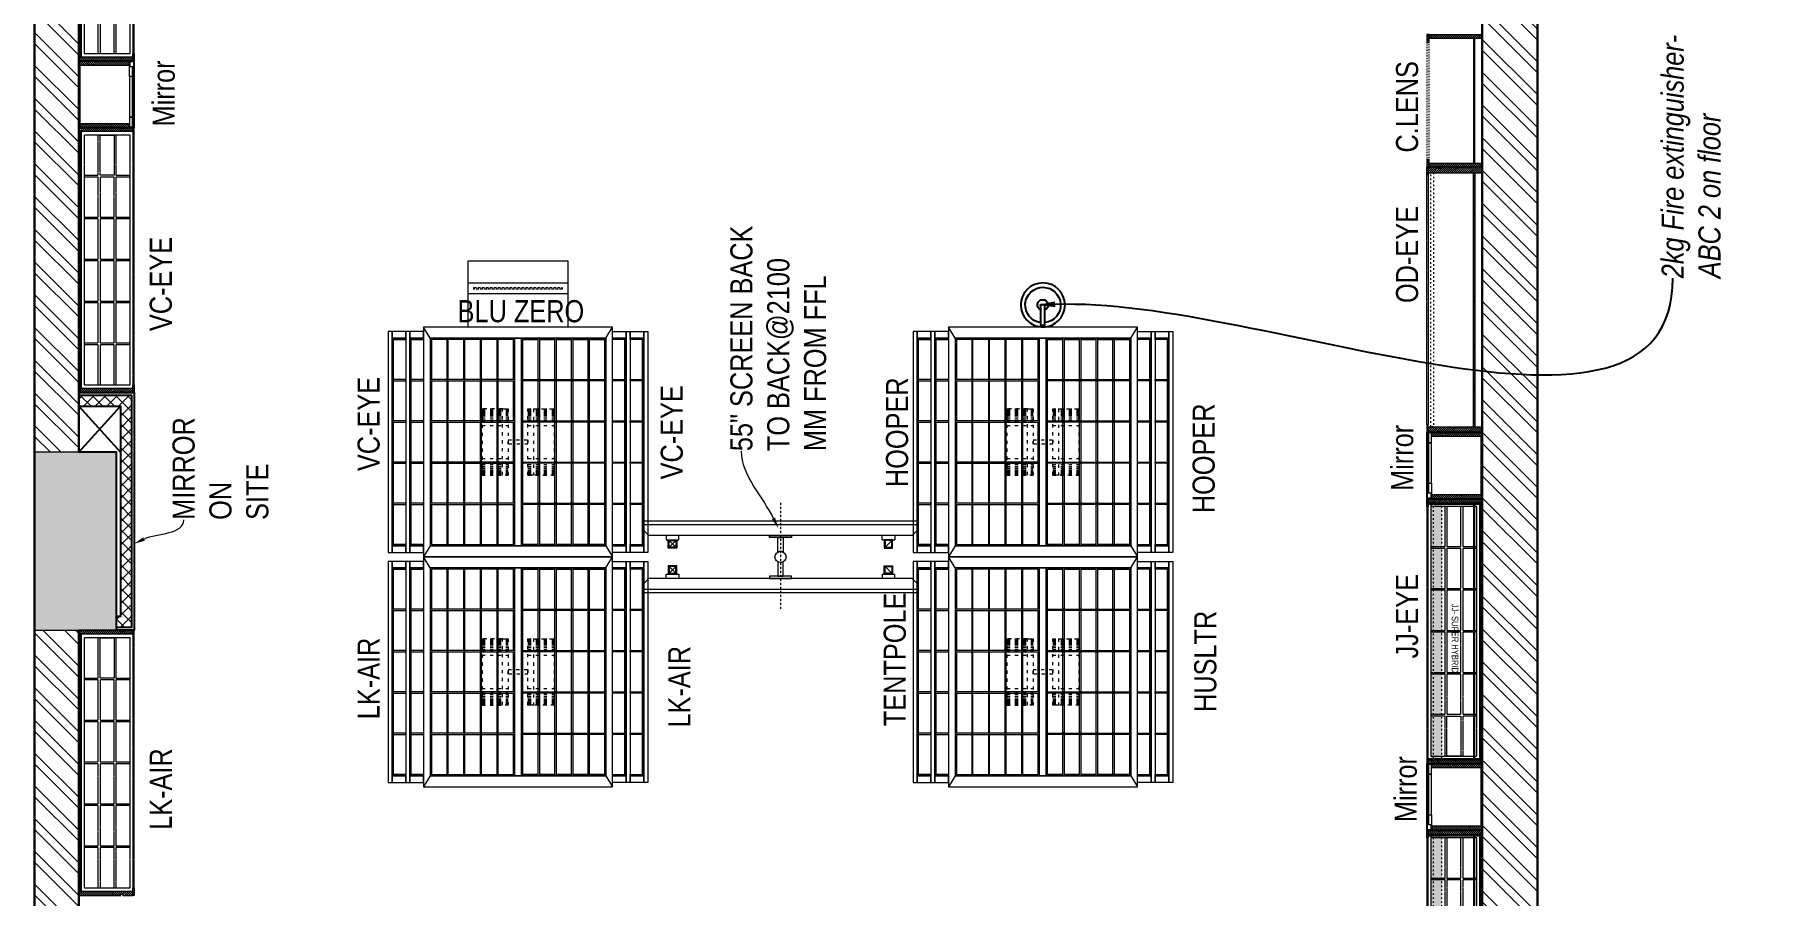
# Model space of a CAD drawing. Header units: millimetres. Extents: x -4703 to 3915, y -898839 to -884084.
# Drawn here: x -3912 to 3915, y -894184 to -890289 of the extents above; entities that cross this region are included whole.
import ezdxf
from ezdxf import colors
from ezdxf.entities.mleader import LeaderData, LeaderLine
from ezdxf.math import Vec2, Vec3

# ---------------------------------------------------------------- set-up
doc = ezdxf.new("R2010")
doc.units = ezdxf.units.MM
doc.header["$LTSCALE"] = 12
doc.header["$MEASUREMENT"] = 0
for name, pattern in [('a_p6_plan_L18$0$HIDDEN', [0.375, 0.25, -0.125]), ('ACAD_ISO03W100', [30, 12, -18]), ('D10_DASHED', [0.75, 0.5, -0.25]), ('DASHDOT2', [0.5, 0.25, -0.125, 0, -0.125])]:
    doc.linetypes.add(name, pattern=pattern)
doc.layers.get('0').update_dxf_attribs({"lineweight": 25})
for name, color, linetype, lineweight in [('A-COL', 243, 'Continuous', 9), ('A-COL HATCH', 252, 'Continuous', 20), ('A-SHUTTER', 5, 'Continuous', 18), ('A-WALL', 1, 'Continuous', 30), ('A-WALL HATCH', 251, 'Continuous', 5), ('F-FIRE EXTINGUISHER', 1, 'Continuous', 25), ('LK-DIM', 252, 'Continuous', 5), ('LK-FF&E FLOOR', 1, 'Continuous', 9), ('LK-FF&E WALL', 1, 'Continuous', 9), ('LK-IT', 3, 'Continuous', 18), ('LK-PART-HATCH', 8, 'Continuous', 5), ('LK-PARTITION', 21, 'Continuous', 25), ('LK-TEXT', 31, 'Continuous', 5), ('LK-TV SCREEN', 3, 'Continuous', 9), ('LN-ELEVATION-1', 81, 'Continuous', 13), ('LN-ELEVATION-2', 103, 'Continuous', 20), ('LN-ELEVATION-3', 125, 'a_p6_plan_L18$0$HIDDEN', 18), ('LN-ELEVATION-4', 145, 'Continuous', 13), ('LN-ELEVATION-5', 167, 'Continuous', 5), ('LN-HATCH', 251, 'Continuous', 0), ('LN-TEXT', 7, 'Continuous', 0), ('PLANO-BOUNDARY', 252, 'Continuous', 5), ('PLANO-CARPET', 3, 'Continuous', 18), ('PLANO-TXT', 252, 'Continuous', 5)]:
    doc.layers.add(name, color=color, linetype=linetype, lineweight=lineweight)
doc.layers.add('PLANO-TRADE AREA', color=7, linetype='Continuous')
doc.styles.add('LK TXT STD 100', font='Arial Narrow.ttf', dxfattribs={"height": 100})
doc.styles.get("Standard").update_dxf_attribs({"font": 'Arial Narrow.ttf'})
pattern_1 = [(45, (3990327.2935, 1709214.6916), (-4.4901280605, 4.4901280605), [])]
pattern_2 = [(45, (7858054.0837, 3504049.203), (-4.4901280605, 4.4901280605), [])]

# ---------------------------------------------------------------- blocks, each defined once
blk = doc.blocks.new('55INCH')
at = {"layer": 'LK-TV SCREEN', "ltscale": 12}
for p, q in [((2111558.8, 1135690.5), (2111583.2, 1135690.5)), ((2111583.2, 1135690.5), (2111607.7, 1135666)), ((2111607.7, 1134473.9), (2111607.7, 1135666)), ((2111607.7, 1135587.9), (2111627.2, 1135587.9)), ((2111627.2, 1135529.3), (2111607.7, 1135529.3)), ((2111627.2, 1135587.9), (2111627.2, 1135529.3)), ((2111627.2, 1134610.6), (2111607.7, 1134610.6)), ((2111627.2, 1134610.6), (2111627.2, 1134552)), ((2111607.7, 1134552), (2111627.2, 1134552)), ((2111558.8, 1134449.5), (2111583.2, 1134449.5)), ((2111583.2, 1134449.5), (2111607.7, 1134473.9))]:
    blk.add_line(p, q, dxfattribs=at)
at = {"layer": 'LK-TV SCREEN'}
for p, q in [((2111661.6, 1135543.3), (2111631, 1135573.9)), ((2111661.6, 1135573.9), (2111631, 1135543.3)), ((2111661.6, 1134597.1), (2111631, 1134566.5))]:
    blk.add_line(p, q, dxfattribs=at)
at = {"layer": 'LK-TV SCREEN', "ltscale": 12}
blk.add_lwpolyline([(2111542.6, 1135690.5), (2111558.8, 1135690.5), (2111558.8, 1134449.5), (2111542.6, 1134449.5)], close=True, dxfattribs=at)
at = {"layer": 'LK-TV SCREEN'}
for points in [[(2111627.2, 1135577.7), (2111627.2, 1135539.5), (2111665.4, 1135539.5), (2111665.4, 1135577.7)], [(2111631, 1135573.9), (2111631, 1135543.3), (2111661.6, 1135543.3), (2111661.6, 1135573.9)], [(2111627.2, 1134562.7), (2111627.2, 1134600.9), (2111665.4, 1134600.9), (2111665.4, 1134562.7)], [(2111631, 1134566.5), (2111631, 1134597.1), (2111661.6, 1134597.1), (2111661.6, 1134566.5)]]:
    blk.add_lwpolyline(points, close=True, dxfattribs=at)
blk = doc.blocks.new('existignn csk')
at = {"layer": 'A-COL HATCH'}
h = blk.add_hatch(color=256, dxfattribs=at)
h.dxf.hatch_style = 1
h.paths.add_polyline_path([(42316.3, -888548), (42316.3, -888128), (41416.3, -888128), (41416.3, -888548)])
h.paths.add_polyline_path([(38251.3, -888538), (38251.3, -888128), (37461.3, -888128), (37461.3, -888538)])
h.paths.add_polyline_path([(34221.3, -888498), (34221.3, -888128), (33416.3, -888128), (33416.3, -888498)])
h.paths.add_polyline_path([(30406.3, -888498), (30406.3, -888493), (30406.3, -888128), (29511.3, -888128), (29511.3, -888498)])
at = {"layer": 'A-WALL HATCH'}
h = blk.add_hatch(dxfattribs=at)
h.set_pattern_fill('ANSI32', color=256, scale=11, angle=180)
h.set_pattern_definition([(225, (-896977.96, -931837.92), (74.087113, -74.087113), []), (225, (-897027.35, -931837.92), (74.087113, -74.087113), [])])
h.paths.add_polyline_path([(42316.3, -894928), (42316.3, -888548), (42066.3, -888548), (42066.3, -894708), (38251.3, -894708), (38251.3, -894678), (29511.3, -894678), (29511.3, -894928)])
h.paths.add_polyline_path([(41416.3, -888378), (41416.3, -888128), (38251.3, -888128), (38251.3, -888378)])
h.paths.add_polyline_path([(37461.3, -888328), (37461.3, -888128), (34221.3, -888128), (34221.3, -888328)])
h.paths.add_polyline_path([(33416.3, -888328), (33416.3, -888128), (30406.3, -888128), (30406.3, -888328)])
at = {"layer": 'A-COL'}
for p, q in [((33416.3, -888128), (33416.3, -888498)), ((34221.3, -888498), (34221.3, -888128)), ((33416.3, -888498), (34221.3, -888498))]:
    blk.add_line(p, q, dxfattribs=at)
at = {"layer": 'A-WALL'}
for p, q in [((29511.3, -888128), (42316.3, -888128)), ((30406.3, -888328), (33416.3, -888328)), ((34221.3, -888328), (37461.3, -888328)), ((38251.3, -894678), (29511.3, -894678)), ((42316.3, -894928), (29511.3, -894928))]:
    blk.add_line(p, q, dxfattribs=at)
blk = doc.blocks.new('Fire Extinguisher')
at = {"layer": 'F-FIRE EXTINGUISHER'}
blk.add_lwpolyline([(589005.8, -118755.1), (589119.7, -118755.1), (589119.7, -118780.2), (589005.8, -118780.2)], close=True, dxfattribs=at)
blk.add_circle((589005.8, -118768.7), 125, dxfattribs=at)
for centre, radius, start, end in [((589005.8, -118768.7), 100, 7.78298, 353.37204), ((589005.8, -118767.7), 30.1, 24.6345, 335.3655)]:
    blk.add_arc(centre, radius, start, end, dxfattribs=at)
blk = doc.blocks.new('BLUE ZERO')
at = {"layer": 'LN-ELEVATION-1', "ltscale": 0.5}
for points in [[(86206.7, 120883.4), (86206.7, 120433.4), (85906.7, 120433.4), (85906.7, 120883.4)], [(86106.7, 120883.4), (86106.7, 120433.4), (86056.7, 120433.4), (86056.7, 120883.4)]]:
    blk.add_lwpolyline(points, close=True, dxfattribs=at)
at = {"layer": 'LN-ELEVATION-1', "linetype": 'D10_DASHED', "ltscale": 2}
blk.add_lwpolyline([(86085.7, 120858.4), (86085.7, 120458.4), (86077.7, 120458.4), (86077.7, 120858.4)], close=True, dxfattribs=at)
blk = doc.blocks.new('JJ SHD 1200')
at = {"layer": 'LN-ELEVATION-5'}
h = blk.add_hatch(color=177, dxfattribs=at)
h.dxf.hatch_style = 1
h.paths.add_polyline_path([(1182, 68), (32, 68), (32, 18), (1182, 18)])
at = {"layer": 'LN-HATCH', "ltscale": 0.5}
h = blk.add_hatch(dxfattribs=at)
h.set_pattern_fill('ANSI31', color=256, scale=2)
h.set_pattern_definition([(45, (4097602.2716, 1708830.267), (-4.4901280605, 4.4901280605), [])])
h.paths.add_polyline_path([(1207, 250), (1207, 60), (1201, 60), (1201, 50), (1207, 50), (1207, 6), (1182, 6), (1182, 250)])
h.paths.add_polyline_path([(32, 210), (1182, 210), (1182, 216), (32, 216)])
h.paths.add_polyline_path([(1172, 6), (1172, 0), (1207, 0), (1207, 6)])
h.paths.add_polyline_path([(7, 250), (7, 60), (13, 60), (13, 50), (7, 50), (7, 6), (32, 6), (32, 250)])
h.paths.add_polyline_path([(42, 6), (42, 0), (7, 0), (7, 6)])
at = {"layer": 'LN-ELEVATION-1', "ltscale": 0.5}
for points in [[(7, 250), (7, 60), (13, 60), (13, 50), (7, 50), (7, 6), (25, 6), (25, 250)], [(7, 250), (7, 60), (13, 60), (13, 50), (7, 50), (7, 6), (32, 6), (32, 250)], [(25, 238), (1189, 238), (1189, 244), (25, 244)], [(1207, 250), (1207, 60), (1201, 60), (1201, 50), (1207, 50), (1207, 6), (1182, 6), (1182, 250)], [(1207, 250), (1207, 60), (1201, 60), (1201, 50), (1207, 50), (1207, 6), (1189, 6), (1189, 250)], [(32, 210), (1182, 210), (1182, 216), (32, 216)], [(42, 6), (42, 0), (7, 0), (7, 6)], [(42, 6), (42, 0), (7, 0), (7, 6)], [(1172, 6), (1172, 0), (1207, 0), (1207, 6)], [(1172, 6), (1172, 0), (1207, 0), (1207, 6)]]:
    blk.add_lwpolyline(points, close=True, dxfattribs=at)
at = {"layer": 'LN-ELEVATION-3', "ltscale": 0.5}
for p, q in [((1189, 250), (25, 250)), ((1182, 250), (32, 250)), ((1172, 6), (42, 6)), ((1172, 6), (42, 6)), ((42, 0), (1172, 0)), ((42, 0), (1172, 0))]:
    blk.add_line(p, q, dxfattribs=at)
for points in [[(1172, 226), (42, 226), (42, 18), (1172, 18)], [(223.7, 226), (42, 226), (42, 162), (223.7, 162)], [(413.3, 226), (231.7, 226), (231.7, 162), (413.3, 162)], [(603, 226), (421.3, 226), (421.3, 162), (603, 162)], [(792.7, 226), (611, 226), (611, 162), (792.7, 162)], [(982.3, 226), (800.7, 226), (800.7, 162), (982.3, 162)], [(1172, 226), (990.3, 226), (990.3, 162), (1172, 162)], [(223.7, 154), (42, 154), (42, 90), (223.7, 90)], [(223.7, 82), (42, 82), (42, 18), (223.7, 18)], [(413.3, 154), (231.7, 154), (231.7, 90), (413.3, 90)], [(413.3, 82), (231.7, 82), (231.7, 18), (413.3, 18)], [(603, 154), (421.3, 154), (421.3, 90), (603, 90)], [(603, 82), (421.3, 82), (421.3, 18), (603, 18)], [(792.7, 154), (611, 154), (611, 90), (792.7, 90)], [(792.7, 82), (611, 82), (611, 18), (792.7, 18)], [(982.3, 154), (800.7, 154), (800.7, 90), (982.3, 90)], [(982.3, 82), (800.7, 82), (800.7, 18), (982.3, 18)], [(1172, 90), (990.3, 90), (990.3, 154), (1172, 154)], [(1172, 82), (990.3, 82), (990.3, 18), (1172, 18)]]:
    blk.add_lwpolyline(points, close=True, dxfattribs=at)
at = {"layer": 'LN-ELEVATION-4', "linetype": 'ACAD_ISO03W100', "ltscale": 0.05}
for points in [[(1182, 68), (32, 68), (32, 18), (1182, 18)], [(1182, 30), (32, 30), (32, 18), (1182, 18)]]:
    blk.add_lwpolyline(points, close=True, dxfattribs=at)
at = {"layer": 'LN-TEXT', "ltscale": 0.5, "insert": (482.5, 142.3), "char_height": 30, "attachment_point": 1}
blk.add_mtext_dynamic_manual_height_columns('\\pt120;JJ- SUPER HYBRID', width=526.835, gutter_width=500, heights=[0], dxfattribs=at)
blk = doc.blocks.new('MIRROR')
at = {"layer": 'LN-HATCH', "ltscale": 0.5}
h = blk.add_hatch(dxfattribs=at)
h.set_pattern_fill('ANSI31', color=256, scale=2)
h.set_pattern_definition([(45, (4060433.7416, 1708720.787), (-4.4901280605, 4.4901280605), [])])
h.paths.add_polyline_path([(212.9, 101.3), (230.9, 101.3), (230.9, -127.7), (212.9, -127.7)])
h.paths.add_polyline_path([(230.9, 95.3), (494.9, 95.3), (494.9, 101.3), (230.9, 101.3)])
h.paths.add_polyline_path([(512.9, 101.3), (494.9, 101.3), (494.9, -127.7), (512.9, -127.7)])
at = {"layer": 'Defpoints'}
blk.add_lwpolyline([(512.9, 101.3), (212.9, 101.3), (212.9, -148.7), (512.9, -148.7)], close=True, dxfattribs=at)
at = {"layer": 'LN-ELEVATION-1'}
for points in [[(212.9, 101.3), (230.9, 101.3), (230.9, -127.7), (212.9, -127.7)], [(230.9, 95.3), (494.9, 95.3), (494.9, 101.3), (230.9, 101.3)], [(512.9, 101.3), (494.9, 101.3), (494.9, -127.7), (512.9, -127.7)], [(259.9, -141.7), (259.9, -127.7), (214.9, -127.7), (214.9, -148.7), (223.9, -148.7), (223.9, -147.2), (216.4, -147.2), (216.4, -141.7)], [(442.9, -141.7), (442.9, -127.7), (487.9, -127.7), (487.9, -148.7), (478.9, -148.7), (478.9, -147.2), (486.4, -147.2), (486.4, -141.7)], [(504.9, -148.7), (504.9, -147.2), (509.4, -147.2), (509.4, -129.2), (487.9, -129.2), (487.9, -127.7), (510.9, -127.7), (510.9, -148.7)]]:
    blk.add_lwpolyline(points, close=True, dxfattribs=at)
at = {"layer": 'LN-ELEVATION-2', "color": 4, "lineweight": 0}
blk.add_lwpolyline([(216.4, -141.7), (486.4, -141.7), (486.4, -147.2), (216.4, -147.2)], close=True, dxfattribs=at)
at = {"layer": 'LN-ELEVATION-2'}
blk.add_lwpolyline([(259.9, -141.7), (442.9, -141.7), (442.9, -127.7), (259.9, -127.7)], close=True, dxfattribs=at)
at = {"layer": 'LN-ELEVATION-4', "ltscale": 0.5}
blk.add_line((478.9, -148.7), (223.9, -148.7), dxfattribs=at)
blk = doc.blocks.new('JJ SH 1200')
at = {"layer": 'LN-HATCH', "ltscale": 0.5}
h = blk.add_hatch(dxfattribs=at)
h.set_pattern_fill('ANSI31', color=256, scale=2)
h.set_pattern_definition([(45, (4097187.331, 1708800.267), (-4.4901280605, 4.4901280605), [])])
h.paths.add_polyline_path([(792.1, 220), (792.1, 30), (786.1, 30), (786.1, 20), (792.1, 20), (792.1, -24), (767.1, -24), (767.1, 220)])
h.paths.add_polyline_path([(-382.9, 180), (767.1, 180), (767.1, 186), (-382.9, 186)])
h.paths.add_polyline_path([(757.1, -24), (757.1, -30), (792.1, -30), (792.1, -24)])
h.paths.add_polyline_path([(-407.9, 220), (-407.9, 30), (-401.9, 30), (-401.9, 20), (-407.9, 20), (-407.9, -24), (-382.9, -24), (-382.9, 220)])
h.paths.add_polyline_path([(-372.9, -24), (-372.9, -30), (-407.9, -30), (-407.9, -24)])
at = {"layer": 'LN-ELEVATION-1', "ltscale": 0.5}
for points in [[(-407.9, 220), (-407.9, 30), (-401.9, 30), (-401.9, 20), (-407.9, 20), (-407.9, -24), (-382.9, -24), (-382.9, 220)], [(-382.9, 180), (767.1, 180), (767.1, 186), (-382.9, 186)], [(792.1, 220), (792.1, 30), (786.1, 30), (786.1, 20), (792.1, 20), (792.1, -24), (767.1, -24), (767.1, 220)], [(-372.9, -24), (-372.9, -30), (-407.9, -30), (-407.9, -24)], [(757.1, -24), (757.1, -30), (792.1, -30), (792.1, -24)]]:
    blk.add_lwpolyline(points, close=True, dxfattribs=at)
at = {"layer": 'LN-ELEVATION-3', "ltscale": 0.5}
for p, q in [((767.1, 220), (-382.9, 220)), ((757.1, -24), (-372.9, -24)), ((-372.9, -30), (757.1, -30))]:
    blk.add_line(p, q, dxfattribs=at)
at = {"layer": 'LN-ELEVATION-4', "linetype": 'ACAD_ISO03W100', "ltscale": 0.05}
blk.add_lwpolyline([(767.1, 0), (-382.9, 0), (-382.9, -12), (767.1, -12)], close=True, dxfattribs=at)
blk = doc.blocks.new('CLENS 600')
at = {"layer": 'LN-HATCH', "ltscale": 0.5}
h = blk.add_hatch(dxfattribs=at)
h.set_pattern_fill('ANSI31', color=256, scale=2)
h.set_pattern_definition(pattern_1)
h.paths.add_polyline_path([(-600, 0), (-582, 0), (-582, -240), (-600, -240)])
h = blk.add_hatch(dxfattribs=at)
h.set_pattern_fill('ANSI31', color=256, scale=2)
h.set_pattern_definition([(45, (3975657.573, 1709214.6916), (-4.490128061, 4.490128061), [])])
h.paths.add_polyline_path([(-18, 0), (0, 0), (0, -240), (-18, -240)])
h = blk.add_hatch(dxfattribs=at)
h.set_pattern_fill('ANSI31', color=256, scale=2)
h.set_pattern_definition([(45, (3990252.2935, 1709214.6916), (-4.4901280605, 4.4901280605), [])])
h.paths.add_polyline_path([(-582, -40), (-18, -40), (-18, -34), (-582, -34)])
h = blk.add_hatch(dxfattribs=at)
h.set_pattern_fill('ANSI31', color=256, scale=2)
h.set_pattern_definition(pattern_1)
h.paths.add_polyline_path([(-600, -250), (-565, -250), (-565, -240), (-600, -240)])
h = blk.add_hatch(dxfattribs=at)
h.set_pattern_fill('ANSI31', color=256, scale=2)
h.set_pattern_definition([(45, (3990177.2935, 1709214.6916), (-4.4901280605, 4.4901280605), [])])
h.paths.add_polyline_path([(-35, -250), (0, -250), (0, -240), (-35, -240)])
at = {"layer": 'LN-ELEVATION-1', "ltscale": 0.5}
for points in [[(-600, 0), (-582, 0), (-582, -240), (-600, -240)], [(-18, 0), (0, 0), (0, -240), (-18, -240)], [(-582, -40), (-18, -40), (-18, -34), (-582, -34)], [(-600, -250), (-565, -250), (-565, -240), (-600, -240)], [(-35, -250), (0, -250), (0, -240), (-35, -240)]]:
    blk.add_lwpolyline(points, close=True, dxfattribs=at)
at = {"layer": 'LN-ELEVATION-4'}
blk.add_line((-18, 0), (-582, 0), dxfattribs=at)
at = {"layer": 'LN-ELEVATION-5', "linetype": 'ACAD_ISO03W100', "ltscale": 0.02}
for p, q in [((-35, -240), (-565, -240)), ((-565, -250), (-35, -250))]:
    blk.add_line(p, q, dxfattribs=at)
blk = doc.blocks.new('VC HD 1200')
at = {"layer": 'LN-HATCH', "ltscale": 0.5}
h = blk.add_hatch(dxfattribs=at)
h.set_pattern_fill('ANSI31', color=256, scale=2)
h.set_pattern_definition([(45, (3760859.753, 1795248.936), (-4.490128061, 4.490128061), [])])
h.paths.add_polyline_path([(-1200, 250), (-1200, 60), (-1194, 60), (-1194, 50), (-1200, 50), (-1200, 6), (-1182, 6), (-1182, 250)])
h = blk.add_hatch(dxfattribs=at)
h.set_pattern_fill('ANSI31', color=256, scale=2)
h.set_pattern_definition(pattern_2)
h.paths.add_polyline_path([(0, 250), (0, 60), (-6, 60), (-6, 50), (0, 50), (0, 6), (-18, 6), (-18, 250)])
h = blk.add_hatch(dxfattribs=at)
h.set_pattern_fill('ANSI31', color=256, scale=2)
h.set_pattern_definition([(45, (7858047.0837, 3504049.203), (-4.4901280605, 4.4901280605), [])])
h.paths.add_polyline_path([(-1165, 6), (-1165, 0), (-1200, 0), (-1200, 6)])
h = blk.add_hatch(dxfattribs=at)
h.set_pattern_fill('ANSI31', color=256, scale=2)
h.set_pattern_definition(pattern_2)
h.paths.add_polyline_path([(-28, 6), (-28, 0), (0, 0), (0, 6)])
at = {"layer": 'LN-ELEVATION-1', "ltscale": 0.5}
for points in [[(-1200, 250), (-1200, 60), (-1194, 60), (-1194, 50), (-1200, 50), (-1200, 6), (-1182, 6), (-1182, 250)], [(-18, 238), (-1182, 238), (-1182, 244), (-18, 244)], [(0, 250), (0, 60), (-6, 60), (-6, 50), (0, 50), (0, 6), (-18, 6), (-18, 250)], [(-1165, 6), (-1165, 0), (-1200, 0), (-1200, 6)], [(-35, 6), (-35, 0), (0, 0), (0, 6)]]:
    blk.add_lwpolyline(points, close=True, dxfattribs=at)
at = {"layer": 'LN-ELEVATION-3', "ltscale": 0.5}
for p, q in [((-1182, 250), (-18, 250)), ((-1165, 6), (-35, 6)), ((-35, 0), (-1165, 0))]:
    blk.add_line(p, q, dxfattribs=at)
for points in [[(-1165, 226), (-35, 226), (-35, 18), (-1165, 18)], [(-1165, 226), (-983.3, 226), (-983.3, 162), (-1165, 162)], [(-975.3, 226), (-793.7, 226), (-793.7, 162), (-975.3, 162)], [(-785.7, 226), (-604, 226), (-604, 162), (-785.7, 162)], [(-596, 226), (-414.3, 226), (-414.3, 162), (-596, 162)], [(-406.3, 226), (-224.7, 226), (-224.7, 162), (-406.3, 162)], [(-216.7, 226), (-35, 226), (-35, 162), (-216.7, 162)], [(-1165, 90), (-983.3, 90), (-983.3, 154), (-1165, 154)], [(-1165, 82), (-983.3, 82), (-983.3, 18), (-1165, 18)], [(-975.3, 154), (-793.7, 154), (-793.7, 90), (-975.3, 90)], [(-975.3, 82), (-793.7, 82), (-793.7, 18), (-975.3, 18)], [(-785.7, 154), (-604, 154), (-604, 90), (-785.7, 90)], [(-785.7, 82), (-604, 82), (-604, 18), (-785.7, 18)], [(-596, 154), (-414.3, 154), (-414.3, 90), (-596, 90)], [(-596, 82), (-414.3, 82), (-414.3, 18), (-596, 18)], [(-406.3, 154), (-224.7, 154), (-224.7, 90), (-406.3, 90)], [(-406.3, 82), (-224.7, 82), (-224.7, 18), (-406.3, 18)], [(-216.7, 154), (-35, 154), (-35, 90), (-216.7, 90)], [(-216.7, 82), (-35, 82), (-35, 18), (-216.7, 18)]]:
    blk.add_lwpolyline(points, close=True, dxfattribs=at)
blk = doc.blocks.new('ffgd')
at = {"layer": 'LN-ELEVATION-4', "linetype": 'ACAD_ISO03W100', "ltscale": 0.1}
blk.add_lwpolyline([(0, 47.3), (0, -41.5), (-20, -41.5), (-20, 47.3)], close=True, dxfattribs=at)
at = {"layer": 'LN-ELEVATION-5', "linetype": 'ACAD_ISO03W100', "ltscale": 0.1}
for p, q in [((-159.9, 165.7), (-159.9, 47.3)), ((-159.7, 165.7), (-159.7, 47.3)), ((-159.4, 165.7), (-159.4, 47.3)), ((-159, 165.7), (-159, 47.3)), ((-158.5, 165.7), (-158.5, 47.3)), ((-157.9, 165.7), (-157.9, 47.3)), ((-157.1, 165.7), (-157.1, 47.3)), ((-156.1, 165.7), (-156.1, 47.3)), ((-154.1, 165.7), (-154.1, 47.3)), ((-151.1, 165.7), (-151.1, 47.3)), ((-146.1, 165.7), (-146.1, 47.3)), ((-141.1, 165.7), (-141.1, 47.3)), ((-135.1, 165.7), (-135.1, 47.3)), ((-128.1, 165.7), (-128.1, 47.3)), ((-120.1, 165.7), (-120.1, 47.3)), ((-111.1, 165.7), (-111.1, 47.3)), ((-102.1, 165.7), (-102.1, 47.3)), ((-85, 165.7), (-85, 47.3)), ((65, 165.7), (65, 47.3)), ((82.1, 165.7), (82.1, 47.3)), ((91.1, 165.7), (91.1, 47.3)), ((100.1, 165.7), (100.1, 47.3)), ((108.1, 165.7), (108.1, 47.3)), ((115.1, 165.7), (115.1, 47.3)), ((121.1, 165.7), (121.1, 47.3)), ((126.1, 165.7), (126.1, 47.3)), ((131.1, 165.7), (131.1, 47.3)), ((134.1, 165.7), (134.1, 47.3)), ((136.1, 165.7), (136.1, 47.3)), ((137.1, 165.7), (137.1, 47.3)), ((137.9, 165.7), (137.9, 47.3)), ((138.5, 165.7), (138.5, 47.3)), ((139, 165.7), (139, 47.3)), ((139.4, 165.7), (139.4, 47.3)), ((139.7, 165.7), (139.7, 47.3)), ((139.9, 165.7), (139.9, 47.3)), ((-159.9, -41.5), (-159.9, -159.9)), ((-159.7, -41.5), (-159.7, -159.9)), ((-159.4, -41.5), (-159.4, -159.9)), ((-159, -41.5), (-159, -159.9)), ((-158.5, -41.5), (-158.5, -159.9)), ((-157.9, -41.5), (-157.9, -159.9)), ((-157.1, -41.5), (-157.1, -159.9)), ((-156.1, -41.5), (-156.1, -159.9)), ((-154.1, -41.5), (-154.1, -159.9)), ((-151.1, -41.5), (-151.1, -159.9)), ((-146.1, -41.5), (-146.1, -159.9)), ((-141.1, -41.5), (-141.1, -159.9)), ((-135.1, -41.5), (-135.1, -159.9)), ((-128.1, -41.5), (-128.1, -159.9)), ((-120.1, -41.5), (-120.1, -159.9)), ((-111.1, -41.5), (-111.1, -159.9)), ((-102.1, -41.5), (-102.1, -159.9)), ((-85, -41.5), (-85, -159.9)), ((65, -41.5), (65, -159.9)), ((82.1, -41.5), (82.1, -159.9)), ((91.1, -41.5), (91.1, -159.9)), ((100.1, -41.5), (100.1, -159.9)), ((108.1, -41.5), (108.1, -159.9)), ((115.1, -41.5), (115.1, -159.9)), ((121.1, -41.5), (121.1, -159.9)), ((126.1, -41.5), (126.1, -159.9)), ((131.1, -41.5), (131.1, -159.9)), ((134.1, -41.5), (134.1, -159.9)), ((136.1, -41.5), (136.1, -159.9)), ((137.1, -41.5), (137.1, -159.9)), ((137.9, -41.5), (137.9, -159.9)), ((138.5, -41.5), (138.5, -159.9)), ((139, -41.5), (139, -159.9)), ((139.4, -41.5), (139.4, -159.9)), ((139.7, -41.5), (139.7, -159.9)), ((139.9, -41.5), (139.9, -159.9))]:
    blk.add_line(p, q, dxfattribs=at)
for points in [[(140, 73), (140, 165.7), (-160, 165.7), (-160, 73)], [(140, -67.1), (140, -159.9), (-160, -159.9), (-160, -67.1)]]:
    blk.add_lwpolyline(points, dxfattribs=at)
for points in [[(140, 73), (140, 47.3), (-160, 47.3), (-160, 73)], [(140, -41.5), (140, -67.1), (-160, -67.1), (-160, -41.5)]]:
    blk.add_lwpolyline(points, close=True, dxfattribs=at)
blk = doc.blocks.new('EURO 1040 x 1175')
at = {"layer": 'LN-ELEVATION-1'}
for points in [[(-470, -327.4), (470, -327.4), (470, 467.6), (-470, 467.6)], [(-470, 85.1), (470, 85.1), (470, 467.6), (-470, 467.6)], [(-470, 386.6), (-283.2, 386.6), (-283.2, 392.6), (-470, 392.6)], [(-283.2, 85.1), (-277.2, 85.1), (-277.2, 467.6), (-283.2, 467.6)], [(-277.2, 386.6), (-96.4, 386.6), (-96.4, 392.6), (-277.2, 392.6)], [(-96.4, 85.1), (-90.4, 85.1), (-90.4, 467.6), (-96.4, 467.6)], [(-90.4, 386.6), (90.4, 386.6), (90.4, 392.6), (-90.4, 392.6)], [(90.4, 85.1), (96.4, 85.1), (96.4, 467.6), (90.4, 467.6)], [(96.4, 386.6), (277.2, 386.6), (277.2, 392.6), (96.4, 392.6)], [(277.2, 85.1), (283.2, 85.1), (283.2, 467.6), (277.2, 467.6)], [(283.2, 386.6), (470, 386.6), (470, 392.6), (283.2, 392.6)], [(-470, 311.2), (-283.2, 311.2), (-283.2, 317.2), (-470, 317.2)], [(-277.2, 311.2), (-96.4, 311.2), (-96.4, 317.2), (-277.2, 317.2)], [(-90.4, 311.2), (90.4, 311.2), (90.4, 317.2), (-90.4, 317.2)], [(96.4, 311.2), (277.2, 311.2), (277.2, 317.2), (96.4, 317.2)], [(283.2, 311.2), (470, 311.2), (470, 317.2), (283.2, 317.2)], [(-470, 235.8), (-283.2, 235.8), (-283.2, 241.8), (-470, 241.8)], [(-277.2, 235.8), (-96.4, 235.8), (-96.4, 241.8), (-277.2, 241.8)], [(-90.4, 235.8), (90.4, 235.8), (90.4, 241.8), (-90.4, 241.8)], [(96.4, 235.8), (277.2, 235.8), (277.2, 241.8), (96.4, 241.8)], [(283.2, 235.8), (470, 235.8), (470, 241.8), (283.2, 241.8)], [(-470, 160.4), (-283.2, 160.4), (-283.2, 166.4), (-470, 166.4)], [(-277.2, 160.4), (-96.4, 160.4), (-96.4, 166.4), (-277.2, 166.4)], [(-90.4, 160.4), (90.4, 160.4), (90.4, 166.4), (-90.4, 166.4)], [(96.4, 160.4), (277.2, 160.4), (277.2, 166.4), (96.4, 166.4)], [(283.2, 160.4), (470, 160.4), (470, 166.4), (283.2, 166.4)], [(-470, 85.1), (470, 85.1), (470, 55.1), (-470, 55.1)], [(-470, 55.1), (470, 55.1), (470, -327.4), (-470, -327.4)], [(-283.2, 55.1), (-277.2, 55.1), (-277.2, -327.4), (-283.2, -327.4)], [(-96.4, 55.1), (-90.4, 55.1), (-90.4, -327.4), (-96.4, -327.4)], [(90.4, 55.1), (96.4, 55.1), (96.4, -327.4), (90.4, -327.4)], [(277.2, 55.1), (283.2, 55.1), (283.2, -327.4), (277.2, -327.4)], [(-470, -20.3), (-283.2, -20.3), (-283.2, -26.3), (-470, -26.3)], [(-277.2, -20.3), (-96.4, -20.3), (-96.4, -26.3), (-277.2, -26.3)], [(-90.4, -20.3), (90.4, -20.3), (90.4, -26.3), (-90.4, -26.3)], [(96.4, -20.3), (277.2, -20.3), (277.2, -26.3), (96.4, -26.3)], [(283.2, -20.3), (470, -20.3), (470, -26.3), (283.2, -26.3)], [(-470, -95.7), (-283.2, -95.7), (-283.2, -101.7), (-470, -101.7)], [(-277.2, -95.7), (-96.4, -95.7), (-96.4, -101.7), (-277.2, -101.7)], [(-90.4, -95.7), (90.4, -95.7), (90.4, -101.7), (-90.4, -101.7)], [(96.4, -95.7), (277.2, -95.7), (277.2, -101.7), (96.4, -101.7)], [(283.2, -95.7), (470, -95.7), (470, -101.7), (283.2, -101.7)], [(-470, -171.1), (-283.2, -171.1), (-283.2, -177.1), (-470, -177.1)], [(-277.2, -171.1), (-96.4, -171.1), (-96.4, -177.1), (-277.2, -177.1)], [(-90.4, -171.1), (90.4, -171.1), (90.4, -177.1), (-90.4, -177.1)], [(96.4, -171.1), (277.2, -171.1), (277.2, -177.1), (96.4, -177.1)], [(283.2, -171.1), (470, -171.1), (470, -177.1), (283.2, -177.1)], [(-470, -246.4), (-283.2, -246.4), (-283.2, -252.4), (-470, -252.4)], [(-277.2, -246.4), (-96.4, -246.4), (-96.4, -252.4), (-277.2, -252.4)], [(-90.4, -246.4), (90.4, -246.4), (90.4, -252.4), (-90.4, -252.4)], [(96.4, -246.4), (277.2, -246.4), (277.2, -252.4), (96.4, -252.4)], [(283.2, -246.4), (470, -246.4), (470, -252.4), (283.2, -252.4)]]:
    blk.add_lwpolyline(points, close=True, dxfattribs=at)
for points in [[(-283.2, 461.6), (-464, 461.6), (-464, 317.2)], [(-96.4, 461.6), (-277.2, 461.6)], [(90.4, 461.6), (-90.4, 461.6)], [(277.2, 461.6), (96.4, 461.6)], [(464, 317.2), (464, 461.6), (283.2, 461.6)], [(-464, 311.2), (-464, 241.8)], [(-464, 235.8), (-464, 166.4)], [(464, 241.8), (464, 311.2)], [(464, 166.4), (464, 235.8)], [(-464, 160.4), (-464, 91.1), (-283.2, 91.1)], [(283.2, 91.1), (464, 91.1), (464, 160.4)], [(-277.2, 91.1), (-96.4, 91.1)], [(-90.4, 91.1), (90.4, 91.1)], [(96.4, 91.1), (277.2, 91.1)], [(-464, -20.3), (-464, 49.1), (-283.2, 49.1)], [(-277.2, 49.1), (-96.4, 49.1)], [(-90.4, 49.1), (90.4, 49.1)], [(96.4, 49.1), (277.2, 49.1)], [(283.2, 49.1), (464, 49.1), (464, -20.3)], [(-464, -95.7), (-464, -26.3)], [(464, -26.3), (464, -95.7)], [(-464, -171.1), (-464, -101.7)], [(464, -101.7), (464, -171.1)], [(-283.2, -321.4), (-464, -321.4), (-464, -177.1)], [(464, -177.1), (464, -321.4), (283.2, -321.4)], [(-96.4, -321.4), (-277.2, -321.4)], [(90.4, -321.4), (-90.4, -321.4)], [(277.2, -321.4), (96.4, -321.4)]]:
    blk.add_lwpolyline(points, dxfattribs=at)
at = {"layer": 'LN-ELEVATION-2'}
blk.add_lwpolyline([(-520, -357.4), (520, -357.4), (520, 497.6), (-520, 497.6)], close=True, dxfattribs=at)
for points in [[(-470, 467.6), (-520, 497.6)], [(470, 467.6), (520, 497.6)], [(-470, -327.4), (-520, -357.4)], [(470, -327.4), (520, -357.4)]]:
    blk.add_lwpolyline(points, dxfattribs=at)
at = {"layer": 'LN-ELEVATION-3'}
for points in [[(-500, 559.6), (500, 559.6), (500, 577.6), (-500, 577.6)], [(-500, 497.6), (-470, 497.6), (-470, 559.6), (-500, 559.6)], [(470, 497.6), (500, 497.6), (500, 559.6), (470, 559.6)], [(-500, -357.4), (-470, -357.4), (-470, -419.4), (-500, -419.4)], [(470, -357.4), (500, -357.4), (500, -419.4), (470, -419.4)], [(-500, -419.4), (500, -419.4), (500, -437.4), (-500, -437.4)]]:
    blk.add_lwpolyline(points, close=True, dxfattribs=at)
at = {"layer": 'LN-ELEVATION-4'}
for points in [[(-500, 639.6), (500, 639.6), (500, 657.6), (-500, 657.6)], [(-500, 577.6), (-470, 577.6), (-470, 639.6), (-500, 639.6)], [(470, 577.6), (500, 577.6), (500, 639.6), (470, 639.6)], [(-470, 497.6), (-464, 497.6), (-464, 559.6), (-470, 559.6)], [(-464, 553.6), (-283.2, 553.6), (-283.2, 559.6), (-464, 559.6)], [(-283.2, 497.6), (-277.2, 497.6), (-277.2, 559.6), (-283.2, 559.6)], [(-277.2, 553.6), (-96.4, 553.6), (-96.4, 559.6), (-277.2, 559.6)], [(-96.4, 497.6), (-90.4, 497.6), (-90.4, 559.6), (-96.4, 559.6)], [(-90.4, 553.6), (90.4, 553.6), (90.4, 559.6), (-90.4, 559.6)], [(90.4, 497.6), (96.4, 497.6), (96.4, 559.6), (90.4, 559.6)], [(96.4, 553.6), (277.2, 553.6), (277.2, 559.6), (96.4, 559.6)], [(277.2, 497.6), (283.2, 497.6), (283.2, 559.6), (277.2, 559.6)], [(283.2, 553.6), (464, 553.6), (464, 559.6), (283.2, 559.6)], [(464, 497.6), (470, 497.6), (470, 559.6), (464, 559.6)], [(-470, -357.4), (-464, -357.4), (-464, -419.4), (-470, -419.4)], [(-283.2, -357.4), (-277.2, -357.4), (-277.2, -419.4), (-283.2, -419.4)], [(-96.4, -357.4), (-90.4, -357.4), (-90.4, -419.4), (-96.4, -419.4)], [(90.4, -357.4), (96.4, -357.4), (96.4, -419.4), (90.4, -419.4)], [(277.2, -357.4), (283.2, -357.4), (283.2, -419.4), (277.2, -419.4)], [(464, -357.4), (470, -357.4), (470, -419.4), (464, -419.4)], [(-500, -437.4), (-470, -437.4), (-470, -499.4), (-500, -499.4)], [(-464, -413.4), (-283.2, -413.4), (-283.2, -419.4), (-464, -419.4)], [(-277.2, -413.4), (-96.4, -413.4), (-96.4, -419.4), (-277.2, -419.4)], [(-90.4, -413.4), (90.4, -413.4), (90.4, -419.4), (-90.4, -419.4)], [(96.4, -413.4), (277.2, -413.4), (277.2, -419.4), (96.4, -419.4)], [(283.2, -413.4), (464, -413.4), (464, -419.4), (283.2, -419.4)], [(470, -437.4), (500, -437.4), (500, -499.4), (470, -499.4)], [(-500, -499.4), (500, -499.4), (500, -517.4), (-500, -517.4)]]:
    blk.add_lwpolyline(points, close=True, dxfattribs=at)
at = {"layer": 'LN-ELEVATION-5'}
for points in [[(-470, 577.6), (-464, 577.6), (-464, 639.6), (-470, 639.6)], [(-464, 633.6), (-283.2, 633.6), (-283.2, 639.6), (-464, 639.6)], [(-283.2, 577.6), (-277.2, 577.6), (-277.2, 639.6), (-283.2, 639.6)], [(-277.2, 633.6), (-96.4, 633.6), (-96.4, 639.6), (-277.2, 639.6)], [(-96.4, 577.6), (-90.4, 577.6), (-90.4, 639.6), (-96.4, 639.6)], [(-90.4, 633.6), (90.4, 633.6), (90.4, 639.6), (-90.4, 639.6)], [(90.4, 577.6), (96.4, 577.6), (96.4, 639.6), (90.4, 639.6)], [(96.4, 633.6), (277.2, 633.6), (277.2, 639.6), (96.4, 639.6)], [(277.2, 577.6), (283.2, 577.6), (283.2, 639.6), (277.2, 639.6)], [(283.2, 633.6), (464, 633.6), (464, 639.6), (283.2, 639.6)], [(464, 577.6), (470, 577.6), (470, 639.6), (464, 639.6)], [(-470, -437.4), (-464, -437.4), (-464, -499.4), (-470, -499.4)], [(-283.2, -437.4), (-277.2, -437.4), (-277.2, -499.4), (-283.2, -499.4)], [(-96.4, -437.4), (-90.4, -437.4), (-90.4, -499.4), (-96.4, -499.4)], [(90.4, -437.4), (96.4, -437.4), (96.4, -499.4), (90.4, -499.4)], [(277.2, -437.4), (283.2, -437.4), (283.2, -499.4), (277.2, -499.4)], [(464, -437.4), (470, -437.4), (470, -499.4), (464, -499.4)], [(-464, -493.4), (-283.2, -493.4), (-283.2, -499.4), (-464, -499.4)], [(-277.2, -493.4), (-96.4, -493.4), (-96.4, -499.4), (-277.2, -499.4)], [(-90.4, -493.4), (90.4, -493.4), (90.4, -499.4), (-90.4, -499.4)], [(96.4, -493.4), (277.2, -493.4), (277.2, -499.4), (96.4, -499.4)], [(283.2, -493.4), (464, -493.4), (464, -499.4), (283.2, -499.4)]]:
    blk.add_lwpolyline(points, close=True, dxfattribs=at)
at = {"layer": 'LK-DIM'}
blk.add_blockref('ffgd', (10, 67.1), dxfattribs=at)
blk = doc.blocks.new('A$C989cf251')
at = {"layer": 'LK-PART-HATCH', "ltscale": 0.001}
h = blk.add_hatch(dxfattribs=at)
h.set_pattern_fill('ANSI37', color=256, scale=300)
h.set_pattern_definition([(45, (-30406.333, 894708), (-26.5165043, 26.5165043), []), (135, (-30406.333, 894708), (-26.5165043, -26.5165043), [])])
h.paths.add_polyline_path([(298, 6380), (248, 6380), (248, 6272), (0, 6272), (0, 6222), (298, 6222)])
h.paths.add_polyline_path([(4073, 6380), (4023, 6380), (4023, 6192), (3072, 6192), (3072, 6210), (3022, 6210), (3022, 6142), (4073, 6142)])
h.paths.add_polyline_path([(6847, 6380), (6797, 6380), (6797, 6142), (7833, 6142), (7833, 6170), (7055, 6170), (7055, 6192), (6847, 6192)])
h.paths.add_polyline_path([(8810, 6330), (8710, 6330), (8710, 4660), (8810, 4660)])
h.paths.add_polyline_path([(9260, 3860), (8810, 3860), (8810, 3760), (9260, 3760)])
h.paths.add_polyline_path([(8810, 3910), (8710, 3910), (8710, 2400), (8810, 2400)])
h.paths.add_polyline_path([(10110, 4510), (10010, 4510), (10010, 3760), (10110, 3760)])
h.paths.add_polyline_path([(9260, 2500), (8810, 2500), (8810, 2400), (9260, 2400)])
h.paths.add_polyline_path([(11660, 2500), (10060, 2500), (10060, 2400), (11660, 2400)])
h.paths.add_polyline_path([(10060, 1600), (8860, 1600), (8860, 1500), (10060, 1500)])
h.paths.add_polyline_path([(10160, 1600), (10060, 1600), (10060, 1500), (10060, 0), (10160, 0)])
h.paths.add_polyline_path([(7660, 1500), (7560, 1500), (7560, 30), (7660, 30)])
h.paths.add_polyline_path([(8110, 1600), (7560, 1600), (7560, 1500), (7660, 1500), (8110, 1500)])
h.paths.add_polyline_path([(7560, 388), (7322, 388), (7322, 268), (6917, 268), (6917, 30), (6967, 30), (6967, 218), (7372, 218), (7372, 338), (7560, 338)])
at = {"layer": 'LK-PARTITION'}
for points in [[(4085, 6380), (4085, 6130), (3010, 6130), (3010, 6210), (3010, 6210)], [(4073, 6380), (4073, 6142), (3022, 6142), (3022, 6210)], [(4023, 6380), (4023, 6192), (3072, 6192), (3072, 6210)]]:
    blk.add_lwpolyline(points, dxfattribs=at)
at = {"layer": 'LK-PARTITION', "linetype": 'ACAD_ISO03W100', "ltscale": 10}
for points in [[(3815, 6380), (4023, 6192)], [(4023, 6380), (3815, 6192)]]:
    blk.add_lwpolyline(points, dxfattribs=at)

msp = doc.modelspace()

# ---------------------------------------------------------------- linework, layer by layer
at = {"layer": 'LK-TV SCREEN', "color": 1, "linetype": 'DASHDOT2', "ltscale": 3}
msp.add_line((-537, -892408.2), (-537, -892897.2), dxfattribs=at)
at = {"layer": 'LK-TV SCREEN'}
for points in [[(-587, -892555.3), (-487, -892555.3), (-487, -892565.3), (-587, -892565.3)], [(-587, -892750.1), (-487, -892750.1), (-487, -892740.1), (-587, -892740.1)]]:
    msp.add_lwpolyline(points, close=True, dxfattribs=at)
for points in [[(-549.5, -892631), (-549.5, -892565.3), (-524.5, -892565.3), (-524.5, -892631, 0.267949), (-549.5, -892631, -1)], [(-549.5, -892674.3), (-549.5, -892740.1), (-524.5, -892740.1), (-524.5, -892674.3, -0.267949), (-549.5, -892674.3, 1)]]:
    msp.add_lwpolyline(points, format="xyb", dxfattribs=at)
at = {"layer": 'LK-TV SCREEN', "color": 1}
msp.add_circle((-537, -892652.7), 25, dxfattribs=at)
at = {"layer": 'PLANO-BOUNDARY', "ltscale": 50}
for points in [[(2638, -888149.2), (2638, -896733.2), (2568, -896733.2)], [(-3472, -896733.2), (-3542, -896733.2), (-3542, -895994.2), (-3712, -895994.2), (-3712, -892984.2), (-3542, -892984.2), (-3542, -892179.2), (-3712, -892179.2), (-3712, -888939.2)]]:
    msp.add_lwpolyline(points, dxfattribs=at)
at = {"layer": 'PLANO-CARPET', "ltscale": 50}
msp.add_lwpolyline([(2638, -888149.2), (2638, -896733.2), (-3542, -896733.2), (-3542, -895994.2), (-3712, -895994.2), (-3712, -892984.2), (-3542, -892984.2), (-3542, -892179.2), (-3712, -892179.2), (-3712, -888939.2)], dxfattribs=at)
at = {"layer": 'PLANO-TRADE AREA', "ltscale": 50}
msp.add_lwpolyline([(-3662, -887284.2), (268, -887284.2), (268, -885934.2), (1068, -885934.2), (1068, -888434.2), (2638, -888434.2), (2638, -896733.2), (-3542, -896733.2), (-3542, -895994.2), (-3712, -895994.2), (-3712, -892984.2), (-3542, -892984.2), (-3542, -892179.2), (-3712, -892179.2), (-3712, -888939.2), (-3502, -888939.2), (-3502, -888149.2), (-3662, -888149.2)], close=True, dxfattribs=at)

# ---------------------------------------------------------------- block references
at = {"rotation": 90}
msp.add_blockref('existignn csk', (-892040, -926400.5), dxfattribs=at)
at = {"layer": 'A-SHUTTER', "rotation": 90}
msp.add_blockref('A$C989cf251', (2668, -895994.2), dxfattribs=at)
at = {"layer": 'F-FIRE EXTINGUISHER', "xscale": -0.7999767622731495, "yscale": 0.7999767622731495, "zscale": 0.7999767622731495, "rotation": 90}
msp.add_blockref('Fire Extinguisher', (-94361.7, -420321.7), dxfattribs=at)
at = {"layer": 'LK-FF&E FLOOR', "rotation": 90}
for name, p in [('BLUE ZERO', (118933.9, -977519.4)), ('EURO 1040 x 1175', (-1654.4, -892132.7)), ('EURO 1040 x 1175', (720.6, -892132.7)), ('EURO 1040 x 1175', (-1654.4, -893172.7)), ('EURO 1040 x 1175', (720.6, -893172.7))]:
    msp.add_blockref(name, p, dxfattribs=at)
at = {"layer": 'LK-FF&E WALL', "xscale": -1}
for name, p, rotation in [('VC HD 1200', (-3462, -890409.2), 90), ('VC HD 1200', (-3462, -891909.2), 90), ('JJ SH 1200', (2418, -891681.2), 270), ('VC HD 1200', (-3462, -894184.2), 90)]:
    msp.add_blockref(name, p, dxfattribs=dict(at, rotation=rotation))
at = {"layer": 'LK-FF&E WALL'}
for name, p, rotation in [('CLENS 600', (2638, -890889.2), 270), ('MIRROR', (-3610.7, -890922.1), 89.99999999999999), ('MIRROR', (2536.7, -891876.2), 270), ('JJ SHD 1200', (2388, -892382.2), 270), ('MIRROR', (2536.7, -893376.2), 270), ('JJ SHD 1200', (2388, -893882.2), 270)]:
    msp.add_blockref(name, p, dxfattribs=dict(at, rotation=rotation))
at = {"layer": 'LK-IT', "xscale": -1, "rotation": 90}
msp.add_blockref('55INCH', (1134533, 1219052.4), dxfattribs=at)
at = {"layer": 'LK-IT', "rotation": 90}
msp.add_blockref('55INCH', (1134533, -3004357.8), dxfattribs=at)

# ---------------------------------------------------------------- texts
at = {"layer": 'LK-TEXT', "linetype": 'Continuous', "ltscale": 3, "insert": (-2201, -891490.7), "char_height": 100, "width": 965.5, "attachment_point": 1, "style": 'LK TXT STD 100'}
msp.add_mtext('\\pi203.00921,t1003.00921;BLU ZERO', dxfattribs=at)
at = {"layer": 'LN-TEXT', "linetype": 'Continuous', "ltscale": 3, "char_height": 100, "width": 1513.5, "attachment_point": 1, "rotation": 90, "style": 'LK TXT STD 100'}
for insert in [(-3378, -890705), (2225.7, -892353.9), (2241.7, -893852.8)]:
    msp.add_mtext('Mirror', dxfattribs=dict(at, insert=insert))
at = {"layer": 'PLANO-TXT', "ltscale": 50, "char_height": 100, "width": 4557.965, "attachment_point": 1, "rotation": 90, "style": 'LK TXT STD 100'}
for s, insert in [('C.LENS', (2248, -890822.8)), ('OD-EYE', (2248, -891503.8)), ('VC-EYE', (-3391, -891630.8)), ('VC-EYE', (-2450.9, -892264.3)), ('HOOPER', (-59.7, -892336.7)), ('VC-EYE', (-1079, -892301.8)), ('HOOPER', (1327.6, -892454.7)), ('JJ-EYE', (2248, -893111.7)), ('TENTPOLE', (-69.9, -893418.6)), ('HUSLTR', (1335, -893354.3)), ('LK-AIR', (-2450.9, -893387.1)), ('LK-AIR', (-1045.2, -893424.6)), ('LK-AIR', (-3391, -893887.7))]:
    msp.add_mtext(s, dxfattribs=dict(at, insert=insert))

# ---------------------------------------------------------------- leaders
at = {"layer": 'F-FIRE EXTINGUISHER'}
ml = msp.add_multileader_mtext('Standard', dxfattribs=at)
ml.set_content('{\\fArial Narrow|b0|i1|c0|p34;\\C240;2kg Fire extinguisher-\\PABC 2 on floor}', color=1, style='LK TXT STD 100')
ml.set_leader_properties(color=240, linetype='ByLayer', lineweight=-1)
ml.build(insert=Vec2(0, 0))
ml.multileader.update_dxf_attribs({"leader_type": 2, "dogleg_length": 0.36, "arrow_head_size": 80})
ctx = ml.context
ctx.base_point, ctx.char_height, ctx.arrow_head_size, ctx.landing_gap_size, ctx.plane_origin, ctx.plane_x_axis, ctx.plane_y_axis = Vec3(3500.5, -891391.7), 100, 80, 0.09, Vec3(-267.7, -901212.9), Vec3(0, 1), Vec3(-1, 0)
notes = []
notes.append((ctx, [(1, (1, 1, 0), (3500.5, -891392), (0, 1), 0.36, [(0, [(625.6, -891512.7)], 0, [])])]))
ctx.mtext.insert, ctx.mtext.text_direction, ctx.mtext.rotation, ctx.mtext.width, ctx.mtext.flow_direction = Vec3(3449.6, -891391.6), Vec3(0, 1), 1.570796, 1319.166, 5
at = {"layer": 'LK-TEXT', "color": 1, "linetype": 'Continuous', "ltscale": 3, "true_color": 0xf50000}
ml = msp.add_multileader_mtext('Standard', dxfattribs=at)
ml.set_content('\\pxql,t3;{\\C0;MIRROR ON SITE}', color=1, style='LK TXT STD 100')
ml.set_leader_properties(color=256, linetype='ByLayer', lineweight=-1)
ml.build(insert=Vec2(0, 0))
ml.multileader.update_dxf_attribs({"leader_type": 2, "dogleg_length": 0.36, "arrow_head_size": 50})
ctx = ml.context
ctx.base_point, ctx.char_height, ctx.arrow_head_size, ctx.landing_gap_size, ctx.plane_origin, ctx.plane_x_axis, ctx.plane_y_axis = Vec3(-3237, -892485), 100, 50, 0.09, Vec3(-5353.7, -894182.4), Vec3(0, 1), Vec3(-1, 0)
notes.append((ctx, [(0, (1, 1, 0), (-3237, -892485.4), (0, 1), 0.36, [(1, [(-3462, -892593.2)], 0, [])])]))
ctx.mtext.insert, ctx.mtext.text_direction, ctx.mtext.rotation, ctx.mtext.width, ctx.mtext.flow_direction = Vec3(-3287.8, -892485), Vec3(0, 1), 1.570796, 402.344, 5
at = {"layer": 'LK-TV SCREEN', "color": 1, "linetype": 'Continuous', "ltscale": 3, "true_color": 0xf50000}
ml = msp.add_multileader_mtext('Standard', dxfattribs=at)
ml.set_content('{\\C0;55" SCREEN BACK \\PTO BACK@2100\\PMM FROM FFL}', color=1, style='LK TXT STD 100')
ml.set_leader_properties(color=256, linetype='ByLayer', lineweight=-1)
ml.build(insert=Vec2(0, 0))
ml.multileader.update_dxf_attribs({"leader_type": 2, "dogleg_length": 0.36, "arrow_head_size": 50})
ctx = ml.context
ctx.base_point, ctx.char_height, ctx.arrow_head_size, ctx.landing_gap_size, ctx.plane_origin, ctx.plane_x_axis, ctx.plane_y_axis = Vec3(-713, -892174.1), 100, 50, 0.09, Vec3(-1324, -890758.3), Vec3(0, 1), Vec3(-1, 0)
notes.append((ctx, [(0, (1, 1, 0), (-713, -892174.5), (0, 1), 0.36, [(1, [(-547, -892523.5)], 0, []), (0, [(-547, -892523.5)], 0, [])])]))
ctx.mtext.insert, ctx.mtext.text_direction, ctx.mtext.rotation, ctx.mtext.width, ctx.mtext.defined_height, ctx.mtext.flow_direction = Vec3(-763.8, -892174), Vec3(0, 1), 1.570796, 1305.207, 165.7, 5
for ctx, leaders in notes:
    for number, flags, end, landing, length, lines in leaders:
        leader = LeaderData()
        leader.index, (leader.has_last_leader_line, leader.has_dogleg_vector, leader.attachment_direction) = number, flags
        leader.last_leader_point, leader.dogleg_vector, leader.dogleg_length = Vec3(end), Vec3(landing), length
        for number, points, colour, breaks in lines:
            line = LeaderLine()
            line.index, line.vertices, line.color, line.breaks = number, Vec3.list(points), colors.encode_raw_color(colour), breaks
            leader.lines.append(line)
        ctx.leaders.append(leader)

doc.saveas('drawing.dxf')
